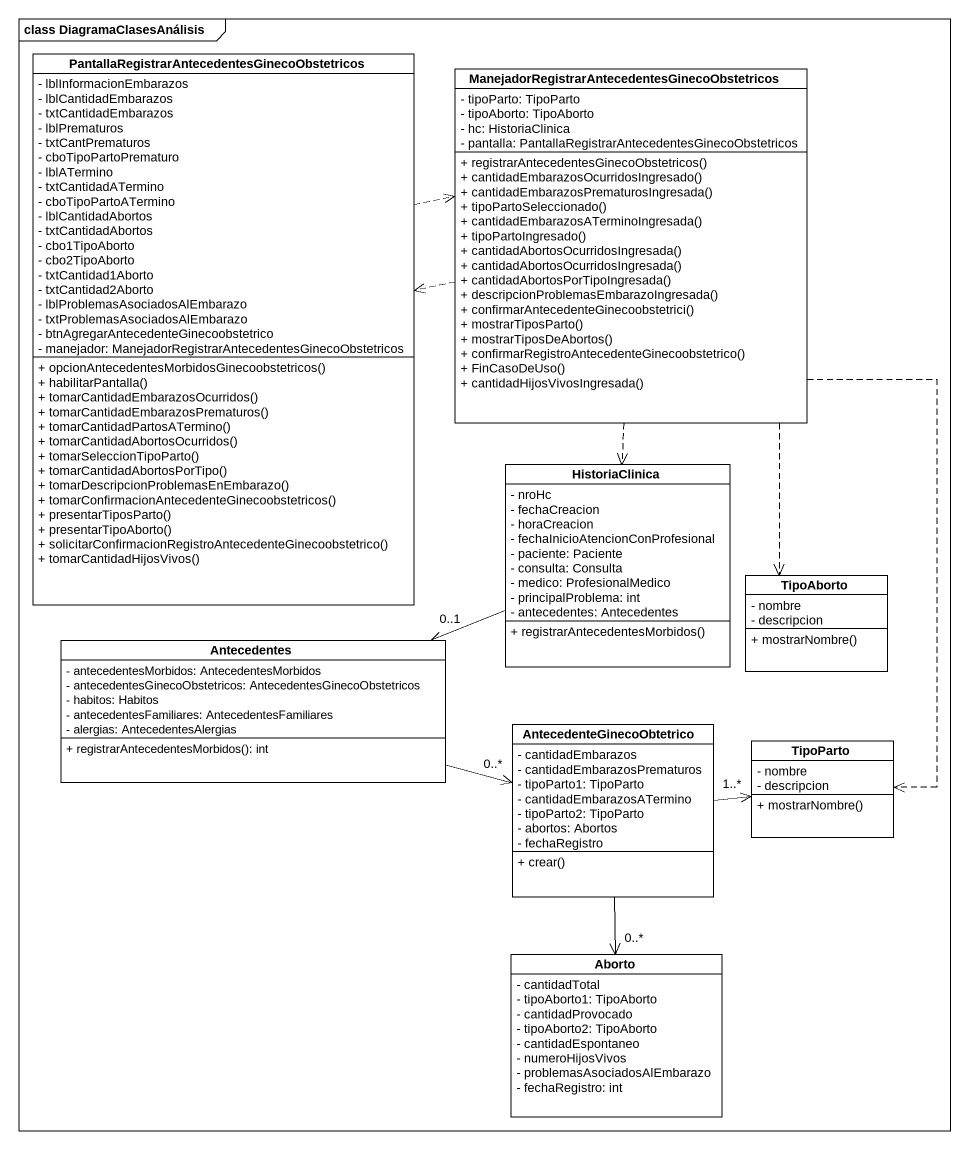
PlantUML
@startuml
mainframe class DiagramaClasesAnálisis
hide circle
hide empty members
skinparam classAttributeIconSize 0
class "PantallaRegistrarAntecedentesGinecoObstetricos" as PantallaRegistrarAntecedente {
  - lblInformacionEmbarazos
  - lblCantidadEmbarazos
  - txtCantidadEmbarazos
  - lblPrematuros
  - txtCantPrematuros
  - cboTipoPartoPrematuro
  - lblATermino
  - txtCantidadATermino
  - cboTipoPartoATermino
  - lblCantidadAbortos
  - txtCantidadAbortos
  - cbo1TipoAborto
  - cbo2TipoAborto
  - txtCantidad1Aborto
  - txtCantidad2Aborto
  - lblProblemasAsociadosAlEmbarazo
  - txtProblemasAsociadosAlEmbarazo
  - btnAgregarAntecedenteGinecoobstetrico
  - manejador: ManejadorRegistrarAntecedentesGinecoObstetricos
  + opcionAntecedentesMorbidosGinecoobstetricos()
  + habilitarPantalla()
  + tomarCantidadEmbarazosOcurridos()
  + tomarCantidadEmbarazosPrematuros()
  + tomarCantidadPartosATermino()
  + tomarCantidadAbortosOcurridos()
  + tomarSeleccionTipoParto()
  + tomarCantidadAbortosPorTipo()
  + tomarDescripcionProblemasEnEmbarazo()
  + tomarConfirmacionAntecedenteGinecoobstetricos()
  + presentarTiposParto()
  + presentarTipoAborto()
  + solicitarConfirmacionRegistroAntecedenteGinecoobstetrico()
  + tomarCantidadHijosVivos()
}
class "ManejadorRegistrarAntecedentesGinecoObstetricos" as ManejadorRegistrarAntecedent {
  - tipoParto: TipoParto
  - tipoAborto: TipoAborto
  - hc: HistoriaClinica
  - pantalla: PantallaRegistrarAntecedentesGinecoObstetricos
  + registrarAntecedentesGinecoObstetricos()
  + cantidadEmbarazosOcurridosIngresado()
  + cantidadEmbarazosPrematurosIngresada()
  + tipoPartoSeleccionado()
  + cantidadEmbarazosATerminoIngresada()
  + tipoPartoIngresado()
  + cantidadAbortosOcurridosIngresada()
  + cantidadAbortosOcurridosIngresada()
  + cantidadAbortosPorTipoIngresada()
  + descripcionProblemasEmbarazoIngresada()
  + confirmarAntecedenteGinecoobstetrici()
  + mostrarTiposParto()
  + mostrarTiposDeAbortos()
  + confirmarRegistroAntecedenteGinecoobstetrico()
  + FinCasoDeUso()
  + cantidadHijosVivosIngresada()
}
class HistoriaClinica {
  - nroHc
  - fechaCreacion
  - horaCreacion
  - fechaInicioAtencionConProfesional
  - paciente: Paciente
  - consulta: Consulta
  - medico: ProfesionalMedico
  - principalProblema: int
  - antecedentes: Antecedentes
  + registrarAntecedentesMorbidos()
}
class TipoAborto {
  - nombre
  - descripcion
  + mostrarNombre()
}
class Antecedentes {
  - antecedentesMorbidos: AntecedentesMorbidos
  - antecedentesGinecoObstetricos: AntecedentesGinecoObstetricos
  - habitos: Habitos
  - antecedentesFamiliares: AntecedentesFamiliares
  - alergias: AntecedentesAlergias
  + registrarAntecedentesMorbidos(): int
}
class AntecedenteGinecoObtetrico {
  - cantidadEmbarazos
  - cantidadEmbarazosPrematuros
  - tipoParto1: TipoParto
  - cantidadEmbarazosATermino
  - tipoParto2: TipoParto
  - abortos: Abortos
  - fechaRegistro
  + crear()
}
class TipoParto {
  - nombre
  - descripcion
  + mostrarNombre()
}
class Aborto {
  - cantidadTotal
  - tipoAborto1: TipoAborto
  - cantidadProvocado
  - tipoAborto2: TipoAborto
  - cantidadEspontaneo
  - numeroHijosVivos
  - problemasAsociadosAlEmbarazo
  - fechaRegistro: int
}
PantallaRegistrarAntecedente .right.> ManejadorRegistrarAntecedent
ManejadorRegistrarAntecedent .left.> PantallaRegistrarAntecedente
ManejadorRegistrarAntecedent ..> HistoriaClinica
ManejadorRegistrarAntecedent ..> TipoAborto
ManejadorRegistrarAntecedent ..> TipoParto
HistoriaClinica -left-> "0..1" Antecedentes
Antecedentes -right-> "0..*" AntecedenteGinecoObtetrico
AntecedenteGinecoObtetrico -right-> "1..*" TipoParto
AntecedenteGinecoObtetrico --> "0..*" Aborto
@enduml
